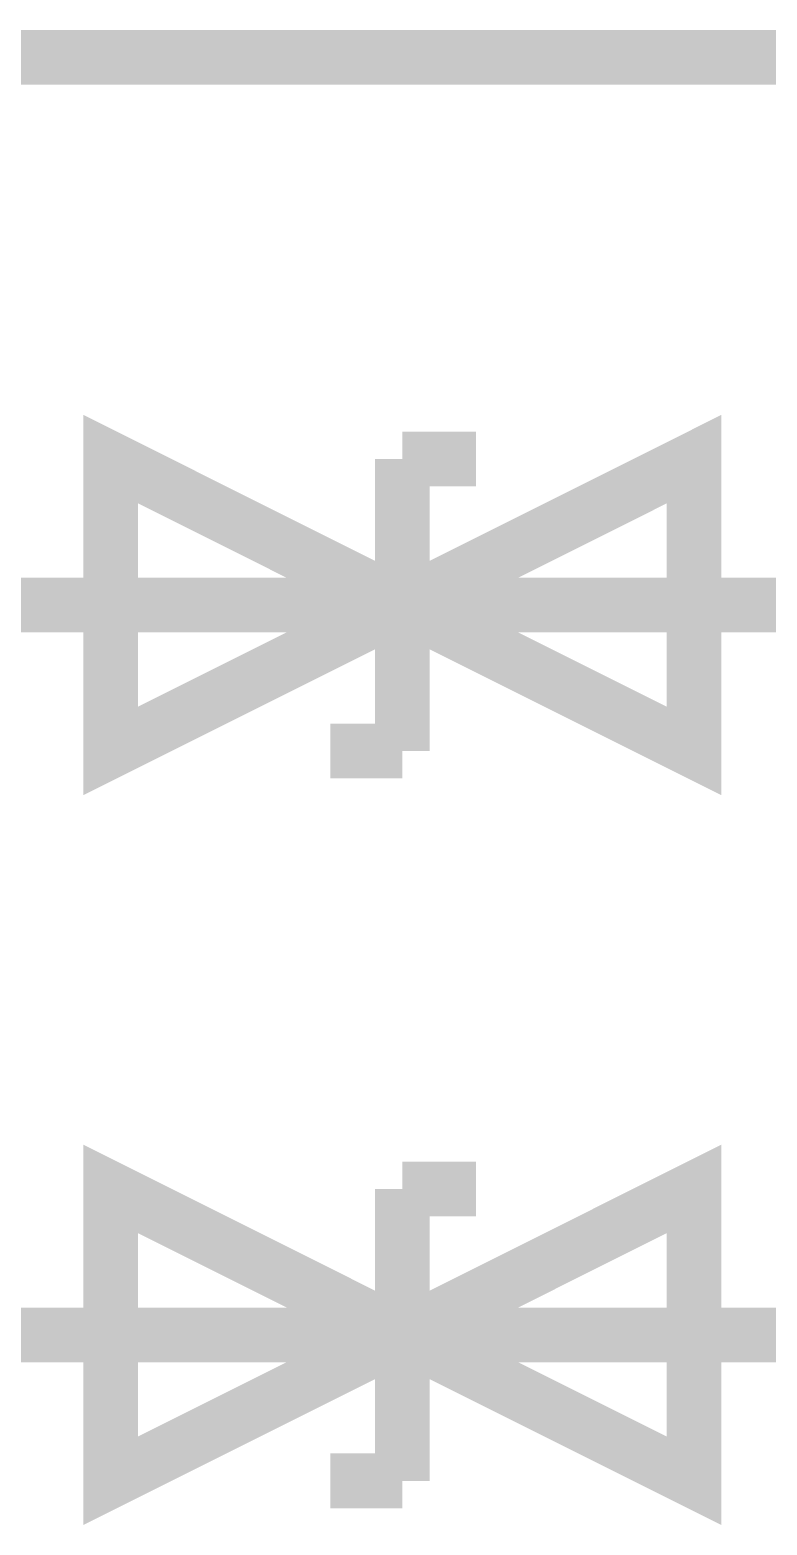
# Model space of a CAD drawing. Header units: inches. Extents: x 0 to 841, y 0 to 594.
# Drawn here: x 578.89 to 588.99, y 382.39 to 402.87 of the extents above; entities that cross this region are included whole.
import ezdxf

# ---------------------------------------------------------------- set-up
doc = ezdxf.new("R2010")
doc.units = ezdxf.units.IN
doc.layers.add('Sheet', color=255, linetype='Continuous')

msp = doc.modelspace()

# ---------------------------------------------------------------- linework, layer by layer
at = {"layer": 'Sheet'}
for points in [[(615.007, 402.491, 0.749, 0.749, 0), (609.999, 402.491, 0.749, 0.749, 0), (575.01, 402.491, 0.749, 0.749, 0), (562.501, 402.491, 0.749, 0.749, 0), (555, 402.491, 0.749, 0.749, 0)], [(583.993, 392.99, 0.749, 0.749, 0), (583.993, 396.988, 0.749, 0.749, 0)], [(583.993, 396.988, 0.749, 0.749, 0), (585.003, 396.988, 0.749, 0.749, 0)], [(575.01, 394.989, 0.749, 0.749, 0), (589.989, 394.989, 0.749, 0.749, 0)], [(579.995, 394.989, 0.3, 0.3, 0), (575.01, 394.989, 0.3, 0.3, 0)], [(583.005, 392.99, 0.749, 0.749, 0), (583.993, 392.99, 0.749, 0.749, 0)], [(583.993, 382.996, 0.749, 0.749, 0), (583.993, 386.994, 0.749, 0.749, 0)], [(583.993, 386.994, 0.749, 0.749, 0), (585.003, 386.994, 0.749, 0.749, 0)], [(589.989, 384.995, 0.749, 0.749, 0), (575.01, 384.995, 0.749, 0.749, 0)], [(579.995, 384.995, 0.3, 0.3, 0), (575.01, 384.995, 0.3, 0.3, 0)], [(583.005, 382.996, 0.749, 0.749, 0), (583.993, 382.996, 0.749, 0.749, 0)]]:
    msp.add_lwpolyline(points, format="xyseb", dxfattribs=at)
for points in [[(579.995, 396.988, 0.749, 0.749, 0), (583.993, 394.989, 0.749, 0.749, 0), (579.995, 392.99, 0.749, 0.749, 0), (579.995, 396.988, 0.749, 0.749, 0)], [(587.99, 392.99, 0.749, 0.749, 0), (583.993, 394.989, 0.749, 0.749, 0), (587.99, 396.988, 0.749, 0.749, 0), (587.99, 392.99, 0.749, 0.749, 0)], [(579.995, 386.994, 0.749, 0.749, 0), (583.993, 384.995, 0.749, 0.749, 0), (579.995, 382.996, 0.749, 0.749, 0), (579.995, 386.994, 0.749, 0.749, 0)], [(587.99, 382.996, 0.749, 0.749, 0), (583.993, 384.995, 0.749, 0.749, 0), (587.99, 386.994, 0.749, 0.749, 0), (587.99, 382.996, 0.749, 0.749, 0)]]:
    msp.add_lwpolyline(points, format="xyseb", close=True, dxfattribs=at)

doc.saveas('drawing.dxf')
